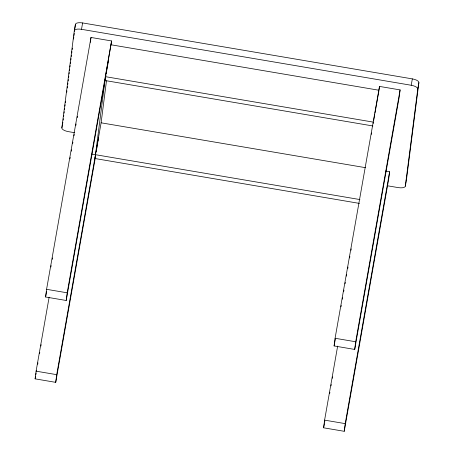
<?xml version="1.0" encoding="UTF-8"?>
<svg xmlns="http://www.w3.org/2000/svg" width="454" height="454" viewBox="0 0 454 454"><rect width="100%" height="100%" fill="white"/><g stroke="black" fill="none" stroke-linecap="round" stroke-linejoin="round"><path stroke-width="0.68" d="M74.683 132.704L68.401 131.637A6.969 2.576 10 0 1 61.858 127.915L74.303 30.707L75.426 24.334A6.969 2.576 10 0 1 82.622 22.938L412.346 78.888A6.969 2.576 10 0 1 418.889 82.611L406.438 179.818L405.314 186.197A6.969 2.576 10 0 1 398.118 187.587L387.642 185.811M63.157 120.14L63.339 118.744M63.605 116.644L63.787 115.248M64.054 113.148L64.235 111.752M64.502 109.652L64.684 108.251M64.95 106.157L65.132 104.755M65.399 102.661L65.58 101.259M66.744 92.168L66.92 90.772M67.277 87.974L67.459 86.572M67.725 84.478L67.907 83.076M68.174 80.977L68.355 79.581M68.622 77.481L68.804 76.085M69.07 73.985L69.252 72.589M69.519 70.489L69.695 69.087M69.967 66.993L70.143 65.592M70.415 63.498L70.591 62.096M70.864 59.996L71.04 58.6M71.306 56.5L71.488 55.104M71.755 53.005L71.936 51.608M72.203 49.509L72.385 48.113M73.548 39.021L73.815 36.922M73.996 35.52L74.263 33.426M74.535 31.326L74.711 29.93M74.893 28.528L75.426 24.334M95.578 156.301L55.717 382.347L35.111 378.852L36.093 371.173L49.134 297.222M105.476 77.742L66.199 300.486L45.593 296.99L46.575 289.317L90.987 37.461L111.593 40.956L105.481 76.675L94.999 158.531L359.409 203.398M90.363 42.341L90.987 37.461M55.717 382.347L56.705 374.669L101.111 122.813L106.486 80.823M66.199 300.486L67.186 292.813L111.593 40.956M385.497 171.067L389.617 171.771L388.635 179.444L344.223 431.3L323.617 427.804L324.599 420.132L337.651 346.107M334.099 345.942L335.08 338.27L379.493 86.413L400.099 89.909L399.117 97.587L354.71 349.438L334.099 345.942L335.33 338.962M373.216 123.409L373.381 122.132L105.481 76.675M379.493 86.413L378.999 90.25L111.099 44.793M344.223 431.3L345.21 423.627L389.617 171.771M354.71 349.438L355.692 341.766L400.099 89.909M405.314 186.197L417.765 88.99L418.889 82.611M61.858 127.915L62.419 124.731M62.641 123.454L62.868 122.177M74.303 30.707A6.969 2.576 10 0 1 81.499 29.317L82.622 22.938M45.593 296.99L46.58 291.411M50.882 266.992L51.132 265.596M52.238 259.319L52.482 257.923M69.95 158.855L70.2 157.459M71.306 151.176L71.55 149.786M72.657 143.504L72.901 142.108M74.013 135.831L74.257 134.435M75.858 125.366L76.102 123.97M77.208 117.694L77.458 116.298M35.111 378.852L35.605 376.06M35.849 374.664L36.093 373.267M36.343 371.871L36.587 370.475M37.693 364.199L37.943 362.803M39.538 353.734L39.787 352.338M40.894 346.061L41.138 344.665M105.725 76.351L105.969 74.967M106.213 73.582L107.309 67.345M107.558 65.955L108.654 59.718M95.119 157.839L95.363 156.454M96.22 151.602L96.464 150.217M96.708 148.833L97.809 142.596M98.053 141.205L98.666 137.744M373.625 120.747L374.726 114.51M374.97 113.12L378.88 90.942M340.994 306.836L341.243 305.44M342.35 299.158L342.594 297.762M343.706 291.474L343.95 290.078M345.057 283.79L345.307 282.394M346.413 276.111L346.657 274.715M347.77 268.428L348.014 267.031M349.614 257.951L349.864 256.555M350.97 250.273L351.214 248.877M371.412 134.35L371.656 132.954M323.617 427.804L324.355 423.616M324.604 422.22L324.848 420.824M329.644 393.618L329.893 392.222M331 385.945L331.244 384.549M332.351 378.267L332.6 376.871M417.765 88.99A6.969 2.576 10 0 0 411.222 85.261L412.346 78.888M81.499 29.317L411.222 85.261M104.987 80.511L372.887 125.968M101.111 122.813L365.521 167.679M92.054 154.116L359.903 199.561M46.575 289.317L67.186 292.813M335.08 338.27L355.692 341.766M36.093 371.173L56.705 374.669M324.599 420.132L345.21 423.627M406.438 179.818A6.969 2.576 10 0 1 406.12 180.442"/></g></svg>
